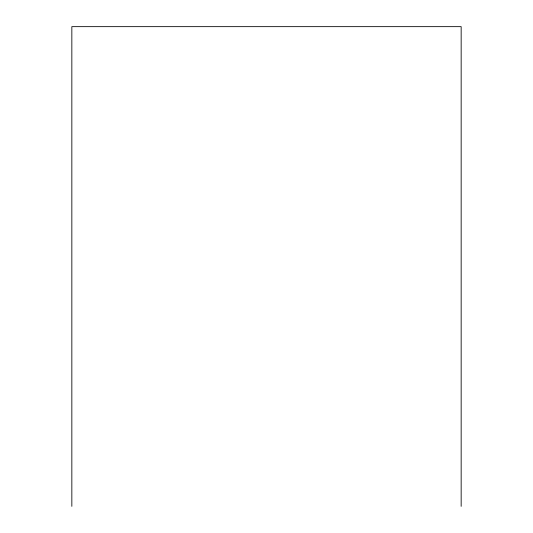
<?xml version="1.0" encoding="UTF-8"?>
<svg xmlns="http://www.w3.org/2000/svg" width="533" height="533" viewBox="0 0 533 533"><rect width="100%" height="100%" fill="white"/><g stroke="black" fill="none" stroke-linecap="round" stroke-linejoin="round"><path stroke-width="0.8" d="M461.158 506.35L461.158 26.65L71.842 26.65L71.842 506.35"/></g></svg>
